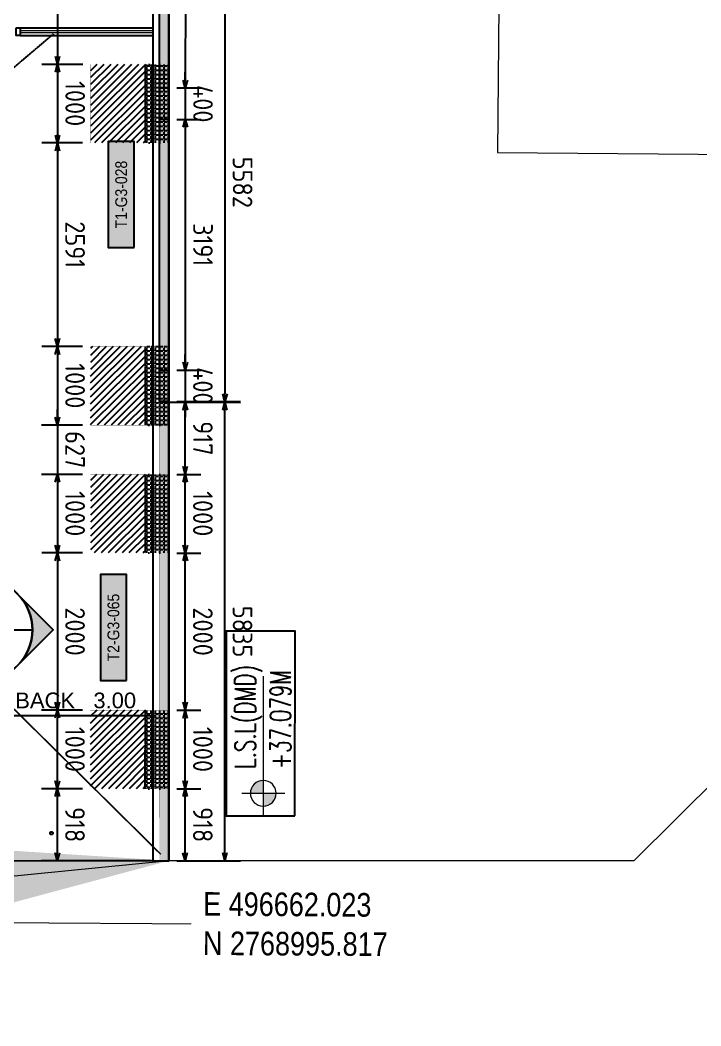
# Model space of a CAD drawing. Header units: centimetres. Extents: x -6122352 to 7132207, y -1694241 to 1947892.
# Drawn here: x 253671 to 262330, y -134596 to -121795 of the extents above; entities that cross this region are included whole.
import ezdxf
from ezdxf.enums import TextEntityAlignment as Align
from ezdxf.xclip import XClip

# ---------------------------------------------------------------- set-up
doc = ezdxf.new("R2010")
doc.units = ezdxf.units.CM
doc.header["$MEASUREMENT"] = 0
doc.header["$XCLIPFRAME"] = 2
doc.header["$PDMODE"] = 66
doc.header["$PDSIZE"] = 100
doc.linetypes.add('DASHED2', pattern=[0.375, 0.25, -0.125])
for name, color, linetype in [('00-MI-DIM', 7, 'Continuous'), ('@MI-FOOTINGS', 7, 'Continuous'), ('@MI-REF LAYER', 7, 'Continuous'), ('@MI-TYPE-01', 30, 'Continuous'), ('@MI-TYPE-02', 6, 'Continuous'), ('B_TH_6', 7, 'Continuous'), ('PANEL-TAGS', 7, 'Continuous'), ('S-DIMENSION', 251, 'Continuous'), ('XREF1$0$S-LEVELS', 2, 'Continuous'), ('XREF1$0$TYPICAL NEW PROFILE', 3, 'Continuous')]:
    doc.layers.add(name, color=color, linetype=linetype)
for name, color, linetype, lineweight, true_color in [('08-Compound Wall-2', 6, 'Continuous', 25, 0xff00ff), ('08-Compound Wall-3', 5, 'Continuous', 25, 0x0000ff), ('23585-XR-AR-DAMAC PLOT LIMITS$0$1-End units', 7, 'Continuous', 5, 0xf8991e), ('23585-XR-AR-DAMAC PLOT LIMITS$0$1-Open Space', 7, 'Continuous', 5, 0x90cf5a), ('23585-XR-AR-DAMAC PLOT LIMITS$0$1-Utility', 7, 'Continuous', 5, 0x8db1ff)]:
    doc.layers.add(name, color=color, linetype=linetype, lineweight=lineweight, true_color=true_color)
for name, color, linetype, lineweight in [('23585-XR-AR-END-GROUND FLOOR$0$A-LOVR-PLAN', 251, 'Continuous', 9), ('A-ANNO-TEXT', 3, 'Continuous', 25), ('XREF1$0$36-TAGLVL', 23, 'Continuous', 9)]:
    doc.layers.add(name, color=color, linetype=linetype, lineweight=lineweight)
doc.styles.add('Arial Narrow', font='ARIALN.TTF', dxfattribs={"width": 0.95, "height": 500})
doc.styles.add('Gen-Text', font='arial.ttf', dxfattribs={"height": 2.5})
doc.styles.add('JWC BHQ 3.00', font='swissc.ttf', dxfattribs={"height": 3})
doc.styles.add('PANELTAG_STYLE', font='arial.ttf')
doc.styles.add('Schueco-BEMSTIL', font='isocpeur.ttf', dxfattribs={"width": 0.9})
doc.styles.get("Standard").update_dxf_attribs({"font": 'arial.ttf'})
doc.styles.add('XREF1$0$DLT_TEXT', font='romans.shx', dxfattribs={"width": 0.7})
doc.dimstyles.new('Dim Arrow Ann', dxfattribs={"dimtxt": 2.5, "dimasz": 3, "dimexe": 1.5, "dimexo": 1.5, "dimgap": 1, "dimtad": 1, "dimdec": 0, "dimlfac": 1000, "dimzin": 0, "dimdsep": 46, "dimtxsty": 'Gen-Text', "dimblk": 'ARCHTICK', "dimcen": 0, "dimclrd": 7, "dimclre": 7, "dimclrt": 7, "dimadec": 0, "dimazin": 0, "dimtfac": 1, "dimtdec": 0, "dimtofl": 0, "dimtmove": 2, "dimatfit": 3, "dimfxl": 1, "dimtolj": 1, "dimtzin": 0, "dimlwd": 0, "dimlwe": 0, "dimarcsym": 0})
doc.dimstyles.new('LEADER', dxfattribs={"dimtxt": 0.18, "dimasz": 0.25, "dimexe": 0.18, "dimexo": 0.0625, "dimgap": 0.09, "dimtad": 0, "dimtih": 1, "dimtoh": 1, "dimdec": 4, "dimzin": 0, "dimdsep": 46, "dimtxsty": 'Standard', "dimblk": 'DOT', "dimcen": 0.09, "dimadec": 0, "dimazin": 0, "dimtfac": 1, "dimtdec": 4, "dimtofl": 0, "dimtmove": 0, "dimatfit": 3, "dimldrblk": 'DOT', "dimfxl": 1, "dimtolj": 1, "dimtzin": 0, "dimarcsym": 0})
doc.dimstyles.new('MI- JWC-TXT-2.5 MM', dxfattribs={"dimscale": 1.5, "dimtxt": 2.5, "dimasz": 1, "dimexe": 2, "dimexo": 1, "dimgap": 1, "dimtad": 1, "dimdec": 0, "dimdsep": 46, "dimtxsty": 'Schueco-BEMSTIL', "dimblk": 'OPEN30', "dimcen": 0, "dimdle": 2, "dimclrd": 140, "dimclre": 8, "dimclrt": 40, "dimadec": 0, "dimazin": 2, "dimtfac": 1, "dimtdec": 0, "dimtix": 1, "dimtmove": 2, "dimatfit": 3, "dimldrblk": 'OPEN', "dimfxl": 2, "dimlwd": -1, "dimlwe": -1, "dimarcsym": 0})
doc.dimstyles.get("Standard").update_dxf_attribs({"dimtxt": 5, "dimasz": 0.5, "dimexe": 0.18, "dimexo": 0.0625, "dimgap": 0.09, "dimtad": 0, "dimtih": 1, "dimtoh": 1, "dimdec": 0, "dimzin": 0, "dimdsep": 46, "dimtxsty": 'Standard', "dimcen": 0.09, "dimadec": 0, "dimazin": 0, "dimtfac": 1, "dimtdec": 0, "dimtofl": 0, "dimtmove": 0, "dimatfit": 3, "dimfxl": 1, "dimtolj": 1, "dimtzin": 0, "dimarcsym": 0})

# ---------------------------------------------------------------- blocks, each defined once
blk = doc.blocks.new('23585-XR-AR-BOUNDARY WALLS AND SETBACKS')
at = {"layer": '08-Compound Wall-2'}
for points in [[(496661.888, 2768995.669), (496662.023, 2768995.817), (496644.328, 2769012.031), (496626.633, 2769028.244), (496626.498, 2769028.097)], [(496661.888, 2768995.669), (496644.267, 2769011.816), (496638.222, 2769005.219), (496634.169, 2769000.795), (496630.115, 2768996.371), (496626.062, 2768991.948), (496622.008, 2768987.524), (496617.955, 2768983.1), (496613.901, 2768978.676), (496607.788, 2768972.004), (496625.409, 2768955.858)]]:
    blk.add_lwpolyline(points, dxfattribs=at)
blk = doc.blocks.new('A$C9d9485f6')
at = {"layer": 'A-ANNO-TEXT', "rotation": 312.4881850805905}
blk.add_blockref('23585-XR-AR-BOUNDARY WALLS AND SETBACKS', (-2377088.535, -1504219.252), dxfattribs=at)
blk = doc.blocks.new('23585-XR-AR-DAMAC PLOT LIMITS')
at = {"layer": '23585-XR-AR-DAMAC PLOT LIMITS$0$1-End units', "color": 251, "true_color": 0x636466}
blk.add_lwpolyline([(496662.023, 2768995.817), (496655.843, 2768989.073), (496638.148, 2769005.286), (496644.328, 2769012.031)], close=True, dxfattribs=at)
at = {"layer": '23585-XR-AR-DAMAC PLOT LIMITS$0$1-Open Space', "color": 251, "true_color": 0x636466}
blk.add_lwpolyline([(496662.375, 2769009.468), (496665.774, 2769006.307), (496666.016, 2769000.175), (496662.023, 2768995.817), (496644.328, 2769012.031), (496626.633, 2769028.244), (496630.832, 2769032.828), (496637.009, 2769033.075), (496637.723, 2769032.411), (496633.553, 2769027.938), (496638.015, 2769023.778), (496642.189, 2769028.255), (496643.548, 2769026.99), (496647.941, 2769022.901), (496652.333, 2769018.814), (496656.725, 2769014.727), (496657.91, 2769013.624), (496653.736, 2769009.147), (496658.197, 2769004.987)], close=True, dxfattribs=at)
at = {"layer": '23585-XR-AR-DAMAC PLOT LIMITS$0$1-Utility', "color": 251, "true_color": 0x636466}
blk.add_lwpolyline([(496661.117, 2769010.639), (496657.91, 2769013.624), (496653.736, 2769009.147), (496658.197, 2769004.987), (496662.375, 2769009.468)], close=True, dxfattribs=at)
blk = doc.blocks.new('A$Cf093b529')
at = {"layer": 'A-ANNO-TEXT'}
blk.add_blockref('23585-XR-AR-DAMAC PLOT LIMITS', (-495391.99, -2768603.442), dxfattribs=at)
blk = doc.blocks.new('_ArchTick')
at = {"color": 0, "linetype": 'ByBlock', "const_width": 0.15}
blk.add_lwpolyline([(-0.5, -0.5), (0.5, 0.5)], dxfattribs=at)
blk = doc.blocks.new('XR-AR-END-SETTING OUT PLAN')
at = {"layer": '08-Compound Wall-3'}
for p, q in [((1900, 10600), (-523, 10600)), ((1900, 10500), (-523, 10500))]:
    blk.add_line(p, q, dxfattribs=at)
blk.add_lwpolyline([(1950, 10600), (1900, 10600), (1900, 10500), (1950, 10500)], close=True, dxfattribs=at)
at = {"layer": '23585-XR-AR-END-GROUND FLOOR$0$A-LOVR-PLAN'}
blk.add_lwpolyline([(1900, 10535), (1900, 10565), (-523, 10565), (-523, 10535)], close=True, dxfattribs=at)
blk.add_lwpolyline([(1900, 10600), (1900, 10500)], dxfattribs=at)
blk = doc.blocks.new('END UNIT')
at = {"xscale": 0.001, "yscale": 0.001, "zscale": 0.001}
blk.add_blockref('XR-AR-END-SETTING OUT PLAN', (-9.15, 0), dxfattribs=at)
blk = doc.blocks.new('TH_6')
at = {"xscale": -1}
blk.add_blockref('END UNIT', (495838.305, 2769163.997), dxfattribs=at)
blk = doc.blocks.new('A$Ce2a03a74')
at = {"layer": 'S-DIMENSION'}
blk.add_circle((51328, 28), 18.2, dxfattribs=at)
at = {"layer": 'B_TH_6', "xscale": 999.9914829579993, "yscale": 999.9914829579993, "zscale": 999.9914829579993}
blk.add_blockref('TH_6', (-495790405, -2769140733), dxfattribs=at)
blk = doc.blocks.new('23585-XR-AR-MALDIVE-2$0$TH_6')
at = {"ltscale": 10, "xscale": 0.00100002623446598, "yscale": 0.00100002623446598, "zscale": 0.00100002623446598}
blk.add_blockref('A$Ce2a03a74', (495794.627, 2769164.318), dxfattribs=at)
blk = doc.blocks.new('A$Cd6a0eabc')
at = {"color": 1, "true_color": 0xeb0000, "const_width": 0.008}
blk.add_lwpolyline([(45.15, 0), (39.15, 0), (33.15, 0), (27.15, 0), (21.15, 0), (15.15, 0), (9.15, 0), (0, 0), (0, 24), (9.15, 24.001), (15.15, 24), (21.15, 24), (27.15, 24), (33.15, 24), (39.15, 24), (45.15, 24), (54.298, 24), (54.297, 0)], close=True, dxfattribs=at)
blk = doc.blocks.new('_Dot')
at = {"color": 0, "linetype": 'ByBlock', "lineweight": -2}
blk.add_line((-0.5, 0), (-1, 0), dxfattribs=at)
at = {"color": 0, "linetype": 'ByBlock', "const_width": 0.5}
blk.add_lwpolyline([(-0.25, 0, 1), (0.25, 0, 1)], format="xyb", close=True, dxfattribs=at)
blk = doc.blocks.new('*D504')
at = {"color": 0, "lineweight": -2, "transparency": 16777216}
for p, q in [((494371.069, 2767862.19), (494371.069, 2767862.52)), ((494374.066, 2767862.227), (494374.066, 2767862.52)), ((494373.886, 2767862.34), (494371.249, 2767862.34))]:
    blk.add_line(p, q, dxfattribs=at)
at = {"color": 0, "transparency": 16777216}
for points in [[(494371.249, 2767862.37), (494371.249, 2767862.31), (494371.069, 2767862.34)], [(494373.886, 2767862.37), (494373.886, 2767862.31), (494374.066, 2767862.34)]]:
    blk.add_solid(points, dxfattribs=at)
at = {"layer": 'Defpoints', "color": 0, "transparency": 16777216}
for p in [(494371.069, 2767862.34), (494374.066, 2767862.165), (494371.069, 2767862.127)]:
    blk.add_point(p, dxfattribs=at)
at = {"color": 0, "transparency": 16777216, "insert": (494372.568, 2767862.534), "char_height": 0.2, "attachment_point": 5}
blk.add_mtext('\\A1;SET BACK   3.00', dxfattribs=at)
blk = doc.blocks.new('XREF1$0$LVL  ATTR')
at = {"color": 7}
blk.add_wipeout([(-0.337, 0.384), (1.897, 0.384), (1.897, -0.45), (-0.337, -0.45)], dxfattribs=at)
at = {"layer": 'XREF1$0$36-TAGLVL', "extrusion": (-4.88814e-07, 1.40652e-17, 1)}
h = blk.add_hatch(color=252, dxfattribs=at)
h.paths.add_polyline_path([(-0.065, 0.156, 0.414214), (-0.222, 0), (-0.065, 0)])
h.paths.add_polyline_path([(0.091, 0), (-0.065, 0), (-0.065, -0.156, 0.414214)])
for p, q in [((-0.065, -0.26), (-0.065, 0.26)), ((1.351, 0, 0), (-0.325, 0, 0))]:
    blk.add_line(p, q, dxfattribs=at)
blk.add_circle((-0.065, 0, 0), 0.156, dxfattribs=at)
at = {"layer": 'XREF1$0$S-LEVELS', "color": 1}
blk.add_lwpolyline([(-0.337, 0.384), (1.897, 0.384), (1.897, -0.45), (-0.337, -0.45)], close=True, dxfattribs=at)
at = {"layer": 'XREF1$0$TYPICAL NEW PROFILE', "color": 3, "style": 'XREF1$0$DLT_TEXT', "width": 0.7}
for tag, p in [('+0.00M', (0.241, 0.067, 0)), ('S.S.L', (0.241, -0.345, 0))]:
    blk.add_attdef(tag, p, '', height=0.25, dxfattribs=at)
blk = doc.blocks.new('T1-FOOTING')
at = {"transparency": 33554679}
h = blk.add_hatch(dxfattribs=at)
h.set_pattern_fill('ANGLE', color=256, scale=500)
h.set_pattern_definition([(0, (0, 0), (0, 137.5), [100, -37.5]), (90, (0, 0), (-137.5, 8e-15), [100, -37.5])])
h.paths.add_polyline_path([(-500, -300), (500, -300), (500, 0), (-500, 0)])
h.paths.add_polyline_path([(-499.75, -299.75), (499.75, -299.75), (499.75, -0.25), (-499.75, -0.25)], flags=16)
h = blk.add_hatch(dxfattribs=at)
h.set_pattern_fill('ANGLE', color=8, scale=200)
h.set_pattern_definition([(0, (0, 0), (0, 55), [40, -15]), (90, (0, 0), (-55, 3e-15), [40, -15])])
h.paths.add_polyline_path([(500, -300), (500, 0), (-500, 0), (-500, -300)])
h = blk.add_hatch(dxfattribs=at)
h.set_pattern_fill('ANSI31', color=8, scale=500)
h.paths.add_polyline_path([(500, -1000), (500, -300), (-500, -300), (-500, -1000)])
at = {"layer": '@MI-TYPE-01', "color": 240, "linetype": 'DASHED2', "true_color": 0xed1f24}
blk.add_line((-500, -300), (500, -300), dxfattribs=at)
at = {"layer": '@MI-TYPE-01', "color": 240, "true_color": 0xed1f24, "const_width": 2.5}
blk.add_lwpolyline([(-500, 0), (500, 0), (500, -1000), (-500, -1000)], close=True, dxfattribs=at)
blk = doc.blocks.new('_Open30')
at = {"color": 0, "linetype": 'ByBlock', "lineweight": -2}
for p, q in [((-1, 0.27), (0, 0)), ((0, 0), (-1, -0.27)), ((0, 0), (-1, 0))]:
    blk.add_line(p, q, dxfattribs=at)
blk = doc.blocks.new('*D1317')
at = {"layer": '@MI-TYPE-02', "color": 8, "transparency": 16777216}
for p, q in [((382583, -191426), (383394, -191426)), ((382584, -197261), (383396, -197261))]:
    blk.add_line(p, q, dxfattribs=at)
at = {"layer": '@MI-TYPE-02', "color": 140, "transparency": 16777216}
blk.add_line((383196, -197161), (383195, -191526), dxfattribs=at)
at = {"layer": 'Defpoints', "color": 0, "transparency": 16777216}
for p in [(382483, -191426), (383194, -191426), (382484, -197261)]:
    blk.add_point(p, dxfattribs=at)
at = {"layer": '@MI-TYPE-02', "color": 140, "transparency": 16777216, "xscale": 100, "yscale": 100, "zscale": 100}
for p, rotation in [((383194, -191426), 90.01026582106833), ((383196, -197261), 270.0102658210683)]:
    blk.add_blockref('_Open30', p, dxfattribs=dict(at, rotation=rotation))
at = {"layer": '@MI-TYPE-02', "color": 40, "transparency": 16777216, "insert": (383420, -194344), "char_height": 250, "attachment_point": 5, "rotation": 270.0103, "style": 'Schueco-BEMSTIL'}
blk.add_mtext('5835', dxfattribs=at)
blk = doc.blocks.new('_Open')
at = {"color": 0, "linetype": 'ByBlock', "lineweight": -2}
for p, q in [((-1, 0.2), (0, 0)), ((-1, -0.2), (0, 0)), ((0, 0), (-1, 0))]:
    blk.add_line(p, q, dxfattribs=at)
blk = doc.blocks.new('*D1318')
at = {"layer": '@MI-TYPE-02', "color": 8, "transparency": 16777216}
for p, q in [((382585, -196344), (382891, -196344)), ((382584, -197261), (382891, -197261))]:
    blk.add_line(p, q, dxfattribs=at)
at = {"layer": '@MI-TYPE-02', "color": 140, "transparency": 16777216}
blk.add_line((382691, -197161), (382691, -196444), dxfattribs=at)
at = {"layer": 'Defpoints', "color": 0, "transparency": 16777216}
for p in [(382485, -196344), (382691, -196344), (382484, -197261)]:
    blk.add_point(p, dxfattribs=at)
at = {"layer": '@MI-TYPE-02', "color": 140, "transparency": 16777216, "xscale": 100, "yscale": 100, "zscale": 100}
for p, rotation in [((382691, -196344), 90.01026582106833), ((382691, -197261), 270.0102658210683)]:
    blk.add_blockref('_Open30', p, dxfattribs=dict(at, rotation=rotation))
at = {"layer": '@MI-TYPE-02', "color": 40, "transparency": 16777216, "insert": (382916, -196802), "char_height": 250, "attachment_point": 5, "rotation": 270.0103, "style": 'Schueco-BEMSTIL'}
blk.add_mtext('918', dxfattribs=at)
blk = doc.blocks.new('*D1319')
at = {"layer": '@MI-TYPE-02', "color": 8, "transparency": 16777216}
for p, q in [((382583, -195344), (382891, -195344)), ((382585, -196344), (382891, -196344))]:
    blk.add_line(p, q, dxfattribs=at)
at = {"layer": '@MI-TYPE-02', "color": 140, "transparency": 16777216}
blk.add_line((382691, -196244), (382691, -195444), dxfattribs=at)
at = {"layer": 'Defpoints', "color": 0, "transparency": 16777216}
for p in [(382483, -195344), (382691, -195344), (382485, -196344)]:
    blk.add_point(p, dxfattribs=at)
at = {"layer": '@MI-TYPE-02', "color": 140, "transparency": 16777216, "xscale": 100, "yscale": 100, "zscale": 100}
for p, rotation in [((382691, -195344), 90.01026582106833), ((382691, -196344), 270.0102658210683)]:
    blk.add_blockref('_Open30', p, dxfattribs=dict(at, rotation=rotation))
at = {"layer": '@MI-TYPE-02', "color": 40, "transparency": 16777216, "insert": (382916, -195844), "char_height": 250, "attachment_point": 5, "rotation": 270.0103, "style": 'Schueco-BEMSTIL'}
blk.add_mtext('1000', dxfattribs=at)
blk = doc.blocks.new('*D1320')
at = {"layer": '@MI-TYPE-02', "color": 8, "transparency": 16777216}
for p, q in [((382584, -193344), (382891, -193344)), ((382583, -195344), (382891, -195344))]:
    blk.add_line(p, q, dxfattribs=at)
at = {"layer": '@MI-TYPE-02', "color": 140, "transparency": 16777216}
blk.add_line((382691, -195244), (382691, -193444), dxfattribs=at)
at = {"layer": 'Defpoints', "color": 0, "transparency": 16777216}
for p in [(382484, -193344), (382691, -193344), (382483, -195344)]:
    blk.add_point(p, dxfattribs=at)
at = {"layer": '@MI-TYPE-02', "color": 140, "transparency": 16777216, "xscale": 100, "yscale": 100, "zscale": 100}
for p, rotation in [((382691, -193344), 90.01026582106833), ((382691, -195344), 270.0102658210683)]:
    blk.add_blockref('_Open30', p, dxfattribs=dict(at, rotation=rotation))
at = {"layer": '@MI-TYPE-02', "color": 40, "transparency": 16777216, "insert": (382916, -194344), "char_height": 250, "attachment_point": 5, "rotation": 270.0103, "style": 'Schueco-BEMSTIL'}
blk.add_mtext('2000', dxfattribs=at)
blk = doc.blocks.new('*D1321')
at = {"layer": '@MI-TYPE-02', "color": 8, "transparency": 16777216}
for p, q in [((382584, -192344), (382890, -192344)), ((382584, -193344), (382891, -193344))]:
    blk.add_line(p, q, dxfattribs=at)
at = {"layer": '@MI-TYPE-02', "color": 140, "transparency": 16777216}
blk.add_line((382690, -193244), (382690, -192444), dxfattribs=at)
at = {"layer": 'Defpoints', "color": 0, "transparency": 16777216}
for p in [(382484, -192344), (382690, -192344), (382484, -193344)]:
    blk.add_point(p, dxfattribs=at)
at = {"layer": '@MI-TYPE-02', "color": 140, "transparency": 16777216, "xscale": 100, "yscale": 100, "zscale": 100}
for p, rotation in [((382690, -192344), 90.01026582106833), ((382691, -193344), 270.0102658210683)]:
    blk.add_blockref('_Open30', p, dxfattribs=dict(at, rotation=rotation))
at = {"layer": '@MI-TYPE-02', "color": 40, "transparency": 16777216, "insert": (382915, -192844), "char_height": 250, "attachment_point": 5, "rotation": 270.0103, "style": 'Schueco-BEMSTIL'}
blk.add_mtext('1000', dxfattribs=at)
blk = doc.blocks.new('*D1322')
at = {"layer": '@MI-TYPE-02', "color": 8, "transparency": 16777216}
for p, q in [((382463, -191426), (382890, -191426)), ((382584, -192344), (382890, -192344))]:
    blk.add_line(p, q, dxfattribs=at)
at = {"layer": '@MI-TYPE-02', "color": 140, "transparency": 16777216}
blk.add_line((382690, -192244), (382690, -191526), dxfattribs=at)
at = {"layer": 'Defpoints', "color": 0, "transparency": 16777216}
for p in [(382363, -191426), (382690, -191426), (382484, -192344)]:
    blk.add_point(p, dxfattribs=at)
at = {"layer": '@MI-TYPE-02', "color": 140, "transparency": 16777216, "xscale": 100, "yscale": 100, "zscale": 100}
for p, rotation in [((382690, -191426), 90.01026582106833), ((382690, -192344), 270.0102658210683)]:
    blk.add_blockref('_Open30', p, dxfattribs=dict(at, rotation=rotation))
at = {"layer": '@MI-TYPE-02', "color": 40, "transparency": 16777216, "insert": (382915, -191885), "char_height": 250, "attachment_point": 5, "rotation": 270.0103, "style": 'Schueco-BEMSTIL'}
blk.add_mtext('917', dxfattribs=at)
blk = doc.blocks.new('RCC COPING')
at = {"layer": '@MI-TYPE-01', "transparency": 33554679}
h = blk.add_hatch(color=8, dxfattribs=at)
h.dxf.hatch_style = 1
h.paths.add_polyline_path([(60, 200), (-60, 200), (-60, -200), (60, -200)])
at = {"layer": '@MI-TYPE-01', "color": 30}
blk.add_lwpolyline([(-60, 200), (60, 200), (60, -200), (-60, -200)], close=True, dxfattribs=at)
blk = doc.blocks.new('31309MM')
at = {"layer": '@MI-TYPE-01', "transparency": 33554679}
h = blk.add_hatch(color=30, dxfattribs=at)
h.dxf.hatch_style = 1
h.paths.add_polyline_path([(0, 120), (5582, 120), (5582, 0), (0, 0)])
h.paths.add_polyline_path([(5592, 0), (12764, 0), (12764, 120), (5592, 120)])
h.paths.add_polyline_path([(12774, 120), (18356, 120), (18356, 0), (12774, 0)])
h.paths.add_polyline_path([(18366, 0), (23537, 0), (23537, 120), (18366, 120)])
h.paths.add_polyline_path([(23547, 120), (30720, 120), (30720, 0), (23547, 0)])
h.paths.add_polyline_path([(30730, 0), (36309, 0), (36309, 120), (30730, 120)])
at = {"layer": '@MI-TYPE-01', "color": 30}
blk.add_lwpolyline([(0, 120), (5582, 120), (5582, 0), (0, 0)], close=True, dxfattribs=at)
at = {"layer": '@MI-TYPE-01', "color": 240, "true_color": 0xed1f24, "rotation": 89.95700707059105}
for p in [(200, 60), (3791, 60)]:
    blk.add_blockref('RCC COPING', p, dxfattribs=at)
blk = doc.blocks.new('A$Ceca04276')
at = {"layer": '@MI-TYPE-01', "color": 30, "rotation": 89.98971944707202}
blk.add_blockref('31309MM', (0, 10), dxfattribs=at)
blk = doc.blocks.new('*D1388')
at = {"layer": '@MI-TYPE-02', "color": 8, "transparency": 16777216}
for p, q in [((98, 11427), (910, 11427)), ((99, 5845), (911, 5845))]:
    blk.add_line(p, q, dxfattribs=at)
at = {"layer": '@MI-TYPE-02', "color": 140, "transparency": 16777216}
blk.add_line((710, 11327), (711, 5945), dxfattribs=at)
at = {"layer": 'Defpoints', "color": 0, "transparency": 16777216}
for p in [(-2, 11427), (-1, 5845), (711, 5845)]:
    blk.add_point(p, dxfattribs=at)
at = {"layer": '@MI-TYPE-02', "color": 140, "transparency": 16777216, "xscale": 100, "yscale": 100, "zscale": 100}
for p, rotation in [((710, 11427), 90.01026582106833), ((711, 5845), 270.0102658210683)]:
    blk.add_blockref('_Open30', p, dxfattribs=dict(at, rotation=rotation))
at = {"layer": '@MI-TYPE-02', "color": 40, "transparency": 16777216, "insert": (935, 8636), "char_height": 250, "attachment_point": 5, "rotation": 270.0103, "style": 'Schueco-BEMSTIL'}
blk.add_mtext('5582', dxfattribs=at)
blk = doc.blocks.new('*D1398')
at = {"layer": '@MI-TYPE-02', "color": 8, "transparency": 16777216}
for p, q in [((-23, 18609), (404, 18609)), ((98, 9836), (406, 9836))]:
    blk.add_line(p, q, dxfattribs=at)
at = {"layer": '@MI-TYPE-02', "color": 140, "transparency": 16777216}
blk.add_line((204, 18509), (206, 9936), dxfattribs=at)
at = {"layer": 'Defpoints', "color": 0, "transparency": 16777216}
for p in [(-123, 18609), (-2, 9836), (206, 9836)]:
    blk.add_point(p, dxfattribs=at)
at = {"layer": '@MI-TYPE-02', "color": 140, "transparency": 16777216, "xscale": 100, "yscale": 100, "zscale": 100}
for p, rotation in [((204, 18609), 90.01026582106833), ((206, 9836), 270.0102658210683)]:
    blk.add_blockref('_Open30', p, dxfattribs=dict(at, rotation=rotation))
at = {"layer": '@MI-TYPE-02', "color": 40, "transparency": 16777216, "insert": (430, 14223), "char_height": 250, "attachment_point": 5, "rotation": 270.0103, "style": 'Schueco-BEMSTIL'}
blk.add_mtext('8773', dxfattribs=at)
blk = doc.blocks.new('*D1399')
at = {"layer": '@MI-TYPE-02', "color": 140, "transparency": 16777216}
for p, q in [((206, 9936), (206, 10036)), ((206, 9836), (206, 9436)), ((206, 9336), (206, 9236))]:
    blk.add_line(p, q, dxfattribs=at)
at = {"layer": '@MI-TYPE-02', "color": 8, "transparency": 16777216}
for p, q in [((98, 9836), (406, 9836)), ((98, 9436), (406, 9436))]:
    blk.add_line(p, q, dxfattribs=at)
at = {"layer": 'Defpoints', "color": 0, "transparency": 16777216}
for p in [(-2, 9836), (-2, 9436), (206, 9436)]:
    blk.add_point(p, dxfattribs=at)
at = {"layer": '@MI-TYPE-02', "color": 140, "transparency": 16777216, "xscale": 100, "yscale": 100, "zscale": 100}
for p, rotation in [((206, 9836), 270.0102658210683), ((206, 9436), 90.01026582106833)]:
    blk.add_blockref('_Open30', p, dxfattribs=dict(at, rotation=rotation))
at = {"layer": '@MI-TYPE-02', "color": 40, "transparency": 16777216, "insert": (431, 9636), "char_height": 250, "attachment_point": 5, "rotation": 270.0103, "style": 'Schueco-BEMSTIL'}
blk.add_mtext('400', dxfattribs=at)
blk = doc.blocks.new('*D1400')
at = {"layer": '@MI-TYPE-02', "color": 8, "transparency": 16777216}
for p, q in [((98, 9436), (406, 9436)), ((99, 6245), (406, 6245))]:
    blk.add_line(p, q, dxfattribs=at)
at = {"layer": '@MI-TYPE-02', "color": 140, "transparency": 16777216}
blk.add_line((206, 9336), (206, 6345), dxfattribs=at)
at = {"layer": 'Defpoints', "color": 0, "transparency": 16777216}
for p in [(-2, 9436), (-1, 6245), (206, 6245)]:
    blk.add_point(p, dxfattribs=at)
at = {"layer": '@MI-TYPE-02', "color": 140, "transparency": 16777216, "xscale": 100, "yscale": 100, "zscale": 100}
for p, rotation in [((206, 9436), 90.01026582106833), ((206, 6245), 270.0102658210683)]:
    blk.add_blockref('_Open30', p, dxfattribs=dict(at, rotation=rotation))
at = {"layer": '@MI-TYPE-02', "color": 40, "transparency": 16777216, "insert": (431, 7841), "char_height": 250, "attachment_point": 5, "rotation": 270.0103, "style": 'Schueco-BEMSTIL'}
blk.add_mtext('3191', dxfattribs=at)
blk = doc.blocks.new('*D1401')
at = {"layer": '@MI-TYPE-02', "color": 140, "transparency": 16777216}
for p, q in [((206, 6345), (206, 6445)), ((206, 6245), (206, 5845)), ((206, 5745), (206, 5645))]:
    blk.add_line(p, q, dxfattribs=at)
at = {"layer": '@MI-TYPE-02', "color": 8, "transparency": 16777216}
for p, q in [((99, 6245), (406, 6245)), ((99, 5845), (406, 5845))]:
    blk.add_line(p, q, dxfattribs=at)
at = {"layer": 'Defpoints', "color": 0, "transparency": 16777216}
for p in [(-1, 6245), (-1, 5845), (206, 5845)]:
    blk.add_point(p, dxfattribs=at)
at = {"layer": '@MI-TYPE-02', "color": 140, "transparency": 16777216, "xscale": 100, "yscale": 100, "zscale": 100}
for p, rotation in [((206, 6245), 270.0102658210683), ((206, 5845), 90.01026582106833)]:
    blk.add_blockref('_Open30', p, dxfattribs=dict(at, rotation=rotation))
at = {"layer": '@MI-TYPE-02', "color": 40, "transparency": 16777216, "insert": (431, 6045), "char_height": 250, "attachment_point": 5, "rotation": 270.0103, "style": 'Schueco-BEMSTIL'}
blk.add_mtext('400', dxfattribs=at)
blk = doc.blocks.new('*D1424')
at = {"layer": '@MI-TYPE-02', "color": 8, "transparency": 16777216}
for p, q in [((-1102, 12727), (-1621, 12727)), ((-1100, 10136), (-1620, 10136))]:
    blk.add_line(p, q, dxfattribs=at)
at = {"layer": '@MI-TYPE-02', "color": 140, "transparency": 16777216}
blk.add_line((-1421, 12627), (-1420, 10236), dxfattribs=at)
at = {"layer": 'Defpoints', "color": 0, "transparency": 16777216}
for p in [(-1002, 12727), (-1420, 10136), (-1000, 10136)]:
    blk.add_point(p, dxfattribs=at)
at = {"layer": '@MI-TYPE-02', "color": 140, "transparency": 16777216, "xscale": 100, "yscale": 100, "zscale": 100}
for p, rotation in [((-1421, 12727), 90.01026582106819), ((-1420, 10136), 270.0102658210682)]:
    blk.add_blockref('_Open30', p, dxfattribs=dict(at, rotation=rotation))
at = {"layer": '@MI-TYPE-02', "color": 40, "transparency": 16777216, "insert": (-1196, 11432), "char_height": 250, "attachment_point": 5, "rotation": 270.0103, "style": 'Schueco-BEMSTIL'}
blk.add_mtext('2591', dxfattribs=at)
blk = doc.blocks.new('*D1425')
at = {"layer": '@MI-TYPE-02', "color": 8, "transparency": 16777216}
for p, q in [((-1100, 10136), (-1620, 10136)), ((-1100, 9136), (-1620, 9136))]:
    blk.add_line(p, q, dxfattribs=at)
at = {"layer": '@MI-TYPE-02', "color": 140, "transparency": 16777216}
blk.add_line((-1420, 10036), (-1420, 9236), dxfattribs=at)
at = {"layer": 'Defpoints', "color": 0, "transparency": 16777216}
for p in [(-1000, 10136), (-1420, 9136), (-1000, 9136)]:
    blk.add_point(p, dxfattribs=at)
at = {"layer": '@MI-TYPE-02', "color": 140, "transparency": 16777216, "xscale": 100, "yscale": 100, "zscale": 100}
for p, rotation in [((-1420, 10136), 90.01026582106819), ((-1420, 9136), 270.0102658210682)]:
    blk.add_blockref('_Open30', p, dxfattribs=dict(at, rotation=rotation))
at = {"layer": '@MI-TYPE-02', "color": 40, "transparency": 16777216, "insert": (-1195, 9636), "char_height": 250, "attachment_point": 5, "rotation": 270.0103, "style": 'Schueco-BEMSTIL'}
blk.add_mtext('1000', dxfattribs=at)
blk = doc.blocks.new('*D1426')
at = {"layer": '@MI-TYPE-02', "color": 8, "transparency": 16777216}
for p, q in [((-1100, 9136), (-1620, 9136)), ((-1100, 6545), (-1620, 6545))]:
    blk.add_line(p, q, dxfattribs=at)
at = {"layer": '@MI-TYPE-02', "color": 140, "transparency": 16777216}
blk.add_line((-1420, 9036), (-1420, 6645), dxfattribs=at)
at = {"layer": 'Defpoints', "color": 0, "transparency": 16777216}
for p in [(-1000, 9136), (-1420, 6545), (-1000, 6545)]:
    blk.add_point(p, dxfattribs=at)
at = {"layer": '@MI-TYPE-02', "color": 140, "transparency": 16777216, "xscale": 100, "yscale": 100, "zscale": 100}
for p, rotation in [((-1420, 9136), 90.01026582106819), ((-1420, 6545), 270.0102658210682)]:
    blk.add_blockref('_Open30', p, dxfattribs=dict(at, rotation=rotation))
at = {"layer": '@MI-TYPE-02', "color": 40, "transparency": 16777216, "insert": (-1195, 7840), "char_height": 250, "attachment_point": 5, "rotation": 270.0103, "style": 'Schueco-BEMSTIL'}
blk.add_mtext('2591', dxfattribs=at)
blk = doc.blocks.new('*D1427')
at = {"layer": '@MI-TYPE-02', "color": 8, "transparency": 16777216}
for p, q in [((-1100, 6545), (-1620, 6545)), ((-1101, 5545), (-1620, 5545))]:
    blk.add_line(p, q, dxfattribs=at)
at = {"layer": '@MI-TYPE-02', "color": 140, "transparency": 16777216}
blk.add_line((-1420, 6445), (-1420, 5645), dxfattribs=at)
at = {"layer": 'Defpoints', "color": 0, "transparency": 16777216}
for p in [(-1000, 6545), (-1420, 5545), (-1001, 5545)]:
    blk.add_point(p, dxfattribs=at)
at = {"layer": '@MI-TYPE-02', "color": 140, "transparency": 16777216, "xscale": 100, "yscale": 100, "zscale": 100}
for p, rotation in [((-1420, 6545), 90.01026582106819), ((-1420, 5545), 270.0102658210682)]:
    blk.add_blockref('_Open30', p, dxfattribs=dict(at, rotation=rotation))
at = {"layer": '@MI-TYPE-02', "color": 40, "transparency": 16777216, "insert": (-1195, 6045), "char_height": 250, "attachment_point": 5, "rotation": 270.0103, "style": 'Schueco-BEMSTIL'}
blk.add_mtext('1000', dxfattribs=at)
blk = doc.blocks.new('*D1428')
at = {"layer": '@MI-TYPE-02', "color": 140, "transparency": 16777216}
for p, q in [((-1420, 5645), (-1420, 5745)), ((-1420, 5545), (-1420, 4917)), ((-1420, 4817), (-1420, 4717))]:
    blk.add_line(p, q, dxfattribs=at)
at = {"layer": '@MI-TYPE-02', "color": 8, "transparency": 16777216}
for p, q in [((-1101, 5545), (-1620, 5545)), ((-1100, 4917), (-1620, 4917))]:
    blk.add_line(p, q, dxfattribs=at)
at = {"layer": 'Defpoints', "color": 0, "transparency": 16777216}
for p in [(-1001, 5545), (-1420, 4917), (-1000, 4917)]:
    blk.add_point(p, dxfattribs=at)
at = {"layer": '@MI-TYPE-02', "color": 140, "transparency": 16777216, "xscale": 100, "yscale": 100, "zscale": 100}
for p, rotation in [((-1420, 5545), 270.0102658210682), ((-1420, 4917), 90.01026582106819)]:
    blk.add_blockref('_Open30', p, dxfattribs=dict(at, rotation=rotation))
at = {"layer": '@MI-TYPE-02', "color": 40, "transparency": 16777216, "insert": (-1195, 5231), "char_height": 250, "attachment_point": 5, "rotation": 270.0103, "style": 'Schueco-BEMSTIL'}
blk.add_mtext('627', dxfattribs=at)
blk = doc.blocks.new('*D1429')
at = {"layer": '@MI-TYPE-02', "color": 8, "transparency": 16777216}
for p, q in [((-1100, 4917), (-1620, 4917)), ((-1100, 3917), (-1619, 3917))]:
    blk.add_line(p, q, dxfattribs=at)
at = {"layer": '@MI-TYPE-02', "color": 140, "transparency": 16777216}
blk.add_line((-1420, 4817), (-1419, 4017), dxfattribs=at)
at = {"layer": 'Defpoints', "color": 0, "transparency": 16777216}
for p in [(-1000, 4917), (-1419, 3917), (-1000, 3917)]:
    blk.add_point(p, dxfattribs=at)
at = {"layer": '@MI-TYPE-02', "color": 140, "transparency": 16777216, "xscale": 100, "yscale": 100, "zscale": 100}
for p, rotation in [((-1420, 4917), 90.01026582106819), ((-1419, 3917), 270.0102658210682)]:
    blk.add_blockref('_Open30', p, dxfattribs=dict(at, rotation=rotation))
at = {"layer": '@MI-TYPE-02', "color": 40, "transparency": 16777216, "insert": (-1194, 4417), "char_height": 250, "attachment_point": 5, "rotation": 270.0103, "style": 'Schueco-BEMSTIL'}
blk.add_mtext('1000', dxfattribs=at)
blk = doc.blocks.new('*D1430')
at = {"layer": '@MI-TYPE-02', "color": 8, "transparency": 16777216}
for p, q in [((-1100, 3917), (-1619, 3917)), ((-1099, 1917), (-1619, 1917))]:
    blk.add_line(p, q, dxfattribs=at)
at = {"layer": '@MI-TYPE-02', "color": 140, "transparency": 16777216}
blk.add_line((-1419, 3817), (-1419, 2017), dxfattribs=at)
at = {"layer": 'Defpoints', "color": 0, "transparency": 16777216}
for p in [(-1000, 3917), (-1419, 1917), (-999, 1917)]:
    blk.add_point(p, dxfattribs=at)
at = {"layer": '@MI-TYPE-02', "color": 140, "transparency": 16777216, "xscale": 100, "yscale": 100, "zscale": 100}
for p, rotation in [((-1419, 3917), 90.01026582106819), ((-1419, 1917), 270.0102658210682)]:
    blk.add_blockref('_Open30', p, dxfattribs=dict(at, rotation=rotation))
at = {"layer": '@MI-TYPE-02', "color": 40, "transparency": 16777216, "insert": (-1194, 2917), "char_height": 250, "attachment_point": 5, "rotation": 270.0103, "style": 'Schueco-BEMSTIL'}
blk.add_mtext('2000', dxfattribs=at)
blk = doc.blocks.new('*D1431')
at = {"layer": '@MI-TYPE-02', "color": 8, "transparency": 16777216}
for p, q in [((-1099, 1917), (-1619, 1917)), ((-1099, 917), (-1619, 917))]:
    blk.add_line(p, q, dxfattribs=at)
at = {"layer": '@MI-TYPE-02', "color": 140, "transparency": 16777216}
blk.add_line((-1419, 1817), (-1419, 1017), dxfattribs=at)
at = {"layer": 'Defpoints', "color": 0, "transparency": 16777216}
for p in [(-999, 1917), (-1419, 917), (-999, 917)]:
    blk.add_point(p, dxfattribs=at)
at = {"layer": '@MI-TYPE-02', "color": 140, "transparency": 16777216, "xscale": 100, "yscale": 100, "zscale": 100}
for p, rotation in [((-1419, 1917), 90.01026582106819), ((-1419, 917), 270.0102658210682)]:
    blk.add_blockref('_Open30', p, dxfattribs=dict(at, rotation=rotation))
at = {"layer": '@MI-TYPE-02', "color": 40, "transparency": 16777216, "insert": (-1194, 1417), "char_height": 250, "attachment_point": 5, "rotation": 270.0103, "style": 'Schueco-BEMSTIL'}
blk.add_mtext('1000', dxfattribs=at)
blk = doc.blocks.new('*D1432')
at = {"layer": '@MI-TYPE-02', "color": 8, "transparency": 16777216}
for p, q in [((-1099, 917), (-1619, 917)), ((-220, 0), (-1619, 0))]:
    blk.add_line(p, q, dxfattribs=at)
at = {"layer": '@MI-TYPE-02', "color": 140, "transparency": 16777216}
blk.add_line((-1419, 817), (-1419, 100), dxfattribs=at)
at = {"layer": 'Defpoints', "color": 0, "transparency": 16777216}
for p in [(-999, 917), (-1419, 0), (-120, 0)]:
    blk.add_point(p, dxfattribs=at)
at = {"layer": '@MI-TYPE-02', "color": 140, "transparency": 16777216, "xscale": 100, "yscale": 100, "zscale": 100}
for p, rotation in [((-1419, 917), 90.01026582106819), ((-1419, 0), 270.0102658210682)]:
    blk.add_blockref('_Open30', p, dxfattribs=dict(at, rotation=rotation))
at = {"layer": '@MI-TYPE-02', "color": 40, "transparency": 16777216, "insert": (-1194, 459), "char_height": 250, "attachment_point": 5, "rotation": 270.0103, "style": 'Schueco-BEMSTIL'}
blk.add_mtext('918', dxfattribs=at)
blk = doc.blocks.new('*U1874')
h = blk.add_hatch(color=94)
edge = h.paths.add_edge_path()
edge.add_line((0, 6.35), (0, 8.98))
edge.add_line((0, 8.98), (8.98, 0))
edge.add_line((8.98, 0), (0, -8.98))
edge.add_line((0, -8.98), (0, -6.35))
edge.add_arc((0, 0), 6.35, 270, 450)
at = {"color": 94}
blk.add_line((-6.35, 0), (6.35, 0), dxfattribs=at)
for points in [[(0, 6.35), (0, 8.98), (8.98, 0), (0, -8.98), (0, -6.35, 1)], [(4.49, -4.49, 0.414214), (4.49, 4.49), (8.98, 0), (4.49, -4.49)]]:
    blk.add_lwpolyline(points, format="xyb", close=True)
blk.add_circle((0, 0), 6.35, dxfattribs=at)
at = {"style": 'Arial Narrow', "width": 0.95, "flags": 8}
blk.add_attdef('VIEWNUMBER', text='', height=2.5, dxfattribs=at).set_placement((0, 0), align=Align.BOTTOM_CENTER)
blk.add_attdef('SHEETNUMBER', text='', height=2.5, dxfattribs=at).set_placement((0, -1.59), align=Align.TOP_CENTER)
blk = doc.blocks.new('PANELTAG')
at = {"layer": 'PANEL-TAGS', "color": 1}
blk.add_lwpolyline([(-13.5, -3.3), (13.5, -3.3), (13.5, 3.3), (-13.5, 3.3)], close=True, dxfattribs=at)
at = {"layer": 'PANEL-TAGS', "color": 40, "true_color": 0xffd700}
blk.add_solid([(-13.5, -3.3), (13.5, -3.3), (-13.5, 3.3), (13.5, 3.3)], dxfattribs=at)
at = {"layer": 'PANEL-TAGS', "color": 5, "style": 'PANELTAG_STYLE', "width": 0.85}
blk.add_attdef('TAGNO', text='', height=3, dxfattribs=at).set_placement((0, 0), align=Align.MIDDLE)
blk = doc.blocks.new('M3 REF WITH TABLES')
at = {"color": 1, "const_width": 0.02}
blk.add_lwpolyline([(204.492, 152.243), (199.476, 151.996), (189.689, 160.94), (189.435, 160.667), (189.689, 160.94), (187.33, 163.127), (186.911, 168.381)], dxfattribs=at)
blk = doc.blocks.new('A$Cf0bbf950')
at = {"color": 1, "true_color": 0xeb0000, "const_width": 0.008}
blk.add_lwpolyline([(45.15, 0.599), (39.15, 0.599), (33.15, 0.599), (27.15, 0.599), (21.15, 0.599), (15.15, 0.599), (9.15, 0.599), (0, 0.599), (0, 24.599), (9.15, 24.599), (15.15, 24.599), (21.15, 24.599), (27.15, 24.599), (33.15, 24.599), (39.15, 24.599), (45.15, 24.599), (54.298, 24.599), (54.297, 0.599)], close=True, dxfattribs=at)
dim = blk.add_linear_dim(base=(51.3, 2.444), p1=(54.297, 2.268), p2=(51.3, 2.23), text='SET BACK   <>', dimstyle='Standard', override={"dimtxt": 0.2, "dimtad": 1, "dimtih": 0, "dimdec": 2})
dim.commit()
dim.dimension.update_dxf_attribs({"geometry": '*D504', "text_midpoint": (52.799, 2.637), "insert": (-494319.769, -2767859.897)})
blk = doc.blocks.new('T1-PARTITON 2')
at = {"layer": '@MI-TYPE-02'}
h = blk.add_hatch(color=256, dxfattribs=at)
h.dxf.hatch_style = 1
h.paths.add_polyline_path([(-1, 5835), (0, 0), (-120, 0), (-121, 5835)])
at = {"layer": '@MI-TYPE-02', "const_width": 2.5}
blk.add_lwpolyline([(-1, 5835), (0, 0), (-120, 0), (-121, 5835)], close=True, dxfattribs=at)
at = {"layer": '@MI-FOOTINGS', "color": 240, "true_color": 0xed1f24, "xscale": -1}
for p, rotation in [((-0.2, 9636.2), 270.0100462352146), ((-0.9, 6044.9), 270.0100462352146), ((0.1, 4417.5), 270.0102658218726), ((0.6, 1417.5), 270.0102658218726)]:
    blk.add_blockref('T1-FOOTING', p, dxfattribs=dict(at, rotation=rotation))
at = {"layer": '@MI-TYPE-02', "rotation": 0.02048826124247522}
blk.add_blockref('A$Ceca04276', (-1.3, 5835), dxfattribs=at)
at = {"layer": '@MI-TYPE-02'}
for base, p1, p2, picture, middle in [((205.6, 9836.2), (-123.1, 18608.9), (-1.6, 9836.2), '*D1398', (429.8, 14222.6)), ((-1420.5, 10135.9), (-1002.1, 12727.1), (-1000.3, 10136), '*D1424', (-1195.7, 11431.5)), ((710.6, 5845.1), (-1.9, 11426.8), (-0.9, 5844.9), '*D1388', (935.1, 8636)), ((-1420.3, 9135.9), (-1000.3, 10136), (-1000.2, 9136), '*D1425', (-1195.4, 9636)), ((205.6, 9436.2), (-1.6, 9836.2), (-1.7, 9436.2), '*D1399', (430.6, 9636.2)), ((206.2, 6245), (-1.7, 9436.2), (-0.8, 6244.9), '*D1400', (430.9, 7840.6)), ((-1419.8, 6544.7), (-1000.2, 9136), (-999.7, 6544.8), '*D1426', (-1195.1, 7840.3)), ((-1419.6, 5544.7), (-999.7, 6544.8), (-1000.8, 5544.8), '*D1427', (-1194.7, 6044.7)), ((206.3, 5845), (-0.8, 6244.9), (-0.9, 5844.9), '*D1401', (431.2, 6045)), ((-1419.5, 4917.3), (-1000.8, 5544.8), (-1000, 4917.4), '*D1428', (-1194.6, 5231)), ((-1419.4, 3917.3), (-1000, 4917.4), (-999.8, 3917.4), '*D1429', (-1194.4, 4417.3)), ((-1419, 1917.3), (-999.8, 3917.4), (-999.5, 1917.4), '*D1430', (-1194.2, 2917.3)), ((-1418.8, 917.3), (-999.5, 1917.4), (-999.3, 917.4), '*D1431', (-1193.9, 1417.3)), ((-1418.7, -0.3), (-999.3, 917.4), (-120, 0), '*D1432', (-1193.7, 458.6))]:
    dim = blk.add_linear_dim(base=base, p1=p1, p2=p2, angle=90.01027, dimstyle='MI- JWC-TXT-2.5 MM', dxfattribs=at)
    dim.commit()
    dim.dimension.update_dxf_attribs({"geometry": picture, "text_midpoint": middle})
for base, p1, p2, picture, middle, set_off in [((206.3504, 5835.0371), (-0.0086, 4917.5367), (-121.0455, 5834.9784), '*D1322', (431.4326, 5376.3457), (-382483.8231, 197261.2344)), ((710.7, 5835.1), (0, 0), (-1, 5835), '*D1317', (936.2, 2917.7), (-382483.8, 197261.2)), ((206.5, 4917.6), (0.2, 3917.5), (0, 4917.5), '*D1321', (431.6, 4417.6), (-382483.8, 197261.2)), ((206.7, 3917.6), (-0.4, 1917.5), (0.2, 3917.5), '*D1320', (431.9, 2917.6), (-382483.8, 197261.2)), ((207.1, 1917.6), (0.7, 917.5), (-0.4, 1917.5), '*D1319', (432.1, 1417.6), (-382483.8, 197261.2)), ((207.2315, 917.5738), (0, 0), (0.7081, 917.5368), '*D1318', (432.3137, 458.8458), (-382483.8231, 197261.2344))]:
    dim = blk.add_linear_dim(base=base, p1=p1, p2=p2, angle=90.01027, dimstyle='MI- JWC-TXT-2.5 MM', dxfattribs=at)
    dim.commit()
    dim.dimension.update_dxf_attribs({"geometry": picture, "text_midpoint": middle, "insert": set_off})

msp = doc.modelspace()

# ---------------------------------------------------------------- block references
at = {"layer": '@MI-REF LAYER', "xscale": 1000, "yscale": 1000, "zscale": 1000}
msp.add_blockref('A$C9d9485f6', (-23958.95046, 48155.57226), dxfattribs=at)

# ---------------------------------------------------------------- leaders
at = {"annotation_type": 0, "has_hookline": 1, "hookline_direction": 0, "text_width": 2372.92208, "horizontal_direction": (0.999982, -0.005931, 0)}
msp.add_leader([(255565.08921, -132493.57267), (247998.10036, -133248.09135), (255997.95964, -133295.54258)], dimstyle='Dim Arrow Ann', override={"dimscale": 0, "dimasz": 8000, "dimtad": 0}, dxfattribs=at)

# ---------------------------------------------------------------- next in the draw order: block references
at = {"layer": '@MI-REF LAYER'}
ref = msp.add_blockref('23585-XR-AR-MALDIVE-2$0$TH_6', (-496066867.09878, -2769211397.59683), dxfattribs=dict(at, xscale=1000, yscale=1000, zscale=1000, rotation=359.9901722157166))
XClip(ref).set_block_clipping_path([(495793.2152802178, 2769163.9963351609), (495847.2525252507, 2769163.9960809364), (495847.2535227563, 2769187.9361263197), (495838.3053463253, 2769187.8961598463), (495832.3053411033, 2769187.8961610533), (495826.3053362698, 2769187.8961622589), (495820.3054766443, 2769187.8962985789), (495814.3053364914, 2769187.8964472436), (495808.3053341156, 2769187.8964484511), (495802.3054744902, 2769187.8965847697), (495793.2153731633, 2769187.9364898955)])
at = {"layer": '@MI-REF LAYER', "color": 7}
ref = msp.add_blockref('XREF1$0$LVL  ATTR', (256763.53644, -131567.3664, -0.00022), dxfattribs=dict(at, xscale=-1051.480567989675, yscale=1051.480567989676, zscale=1051.480567989675, rotation=269.9900707185458))
ref.add_attrib('S.S.L', 'L.S.L(DMD)', (256663.40693, -131324.30271, -0.15134), dxfattribs={"layer": 'XREF1$0$TYPICAL NEW PROFILE', "color": 3, "height": 262.870142, "rotation": 89.990074032, "style": 'XREF1$0$DLT_TEXT', "width": 0.7})
ref.add_attrib('+0.00M', '+37.079M ', (257112.74153, -131326.60608, -0.15134), dxfattribs={"layer": 'XREF1$0$TYPICAL NEW PROFILE', "color": 3, "height": 262.870142, "rotation": 89.990074032, "style": 'XREF1$0$DLT_TEXT', "width": 0.7})

# ---------------------------------------------------------------- next in the draw order: texts
at = {"layer": '00-MI-DIM', "color": 20, "insert": (255997.96964, -133295.54264), "char_height": 300, "attachment_point": 4, "rotation": 359.66015356, "style": 'JWC BHQ 3.00', "bg_fill": 3, "box_fill_scale": 1.5, "bg_fill_color": 256, "bg_fill_true_color": 13158600, "bg_fill_transparency": 0}
msp.add_mtext('\\A1;E 496662.023\\PN 2768995.817', dxfattribs=at)

# ---------------------------------------------------------------- next in the draw order: linework, layer by layer
at = {"layer": '@MI-REF LAYER', "color": 1, "const_width": 20}
msp.add_lwpolyline([(255461.35243, -132413.51379), (251891.7149, -128880.866), (251876.29287, -115623.08159), (251503.27697, -115620.42368), (251876.29287, -115623.08159), (251896.14687, -112406.34609), (255487.51991, -108548.98884)], dxfattribs=at)

# ---------------------------------------------------------------- next in the draw order: block references
at = {"layer": '00-MI-DIM'}
ref = msp.add_blockref('*U1874', (253194.02222, -129554.43699), dxfattribs=dict(at, xscale=100, yscale=100, zscale=100))
ref.add_attrib('VIEWNUMBER', '13', dxfattribs={"layer": '0', "height": 250, "style": 'Arial Narrow', "width": 0.95}).set_placement((253194.02222, -129554.43699), align=Align.BOTTOM_CENTER)
ref.add_attrib('SHEETNUMBER', 'G3-T2', dxfattribs={"layer": '0', "height": 250, "style": 'Arial Narrow', "width": 0.95}).set_placement((253194.02222, -129713.18699), align=Align.TOP_CENTER)
at = {"layer": '@MI-REF LAYER', "xscale": 1000, "yscale": 1000, "zscale": 1000}
for name, p, rotation in [('A$Cf093b529', (-891608.73293, 539022.72011), 312.4882903633292), ('M3 REF WITH TABLES', (5073.57098, -84448.84299), 312.4882889992022)]:
    msp.add_blockref(name, p, dxfattribs=dict(at, rotation=rotation))
at = {"layer": '@MI-REF LAYER', "color": 10, "xscale": 1000, "yscale": 1000, "zscale": 1000}
for name, p, rotation in [('A$Cf0bbf950', (201267.69577, -133083.00234), 359.9901722150165), ('A$Cd6a0eabc', (201268.08905, -132484.26543), 359.9901722112346)]:
    msp.add_blockref(name, p, dxfattribs=dict(at, rotation=rotation))
at = {"layer": '@MI-TYPE-01', "rotation": 359.977467402098}
msp.add_blockref('T1-PARTITON 2', (255562.34189, -132494.77346), dxfattribs=at)
at = {"layer": 'PANEL-TAGS'}
ref = msp.add_blockref('PANELTAG', (254956.42151, -124015.77509), dxfattribs=dict(at, xscale=50.00000000000001, yscale=50.00000000000001, zscale=50.00000000000001, rotation=90.00000000000001))
ref.add_attrib('TAGNO', 'T1-G3-028', dxfattribs={"color": 5, "height": 150, "rotation": 90, "style": 'PANELTAG_STYLE', "width": 0.85}).set_placement((254956.42151, -124015.77509), align=Align.MIDDLE_CENTER)
ref = msp.add_blockref('PANELTAG', (254857.38184, -129526.47225), dxfattribs=dict(at, xscale=50.00000000000001, yscale=50.00000000000001, zscale=50.00000000000001, rotation=90.00000000000001))
ref.add_attrib('TAGNO', 'T2-G3-065', dxfattribs={"color": 5, "height": 150, "rotation": 90, "style": 'PANELTAG_STYLE', "width": 0.85}).set_placement((254857.38184, -129526.47225), align=Align.MIDDLE_CENTER)

# ---------------------------------------------------------------- next in the draw order: leaders
at = {"linetype": 'DASHED2'}
msp.add_leader([(254092.74916, -121972.99876, 157.46104), (251383.89238, -124271.12758, 157.46104)], dimstyle='LEADER', dxfattribs=at)

doc.saveas('drawing.dxf')
